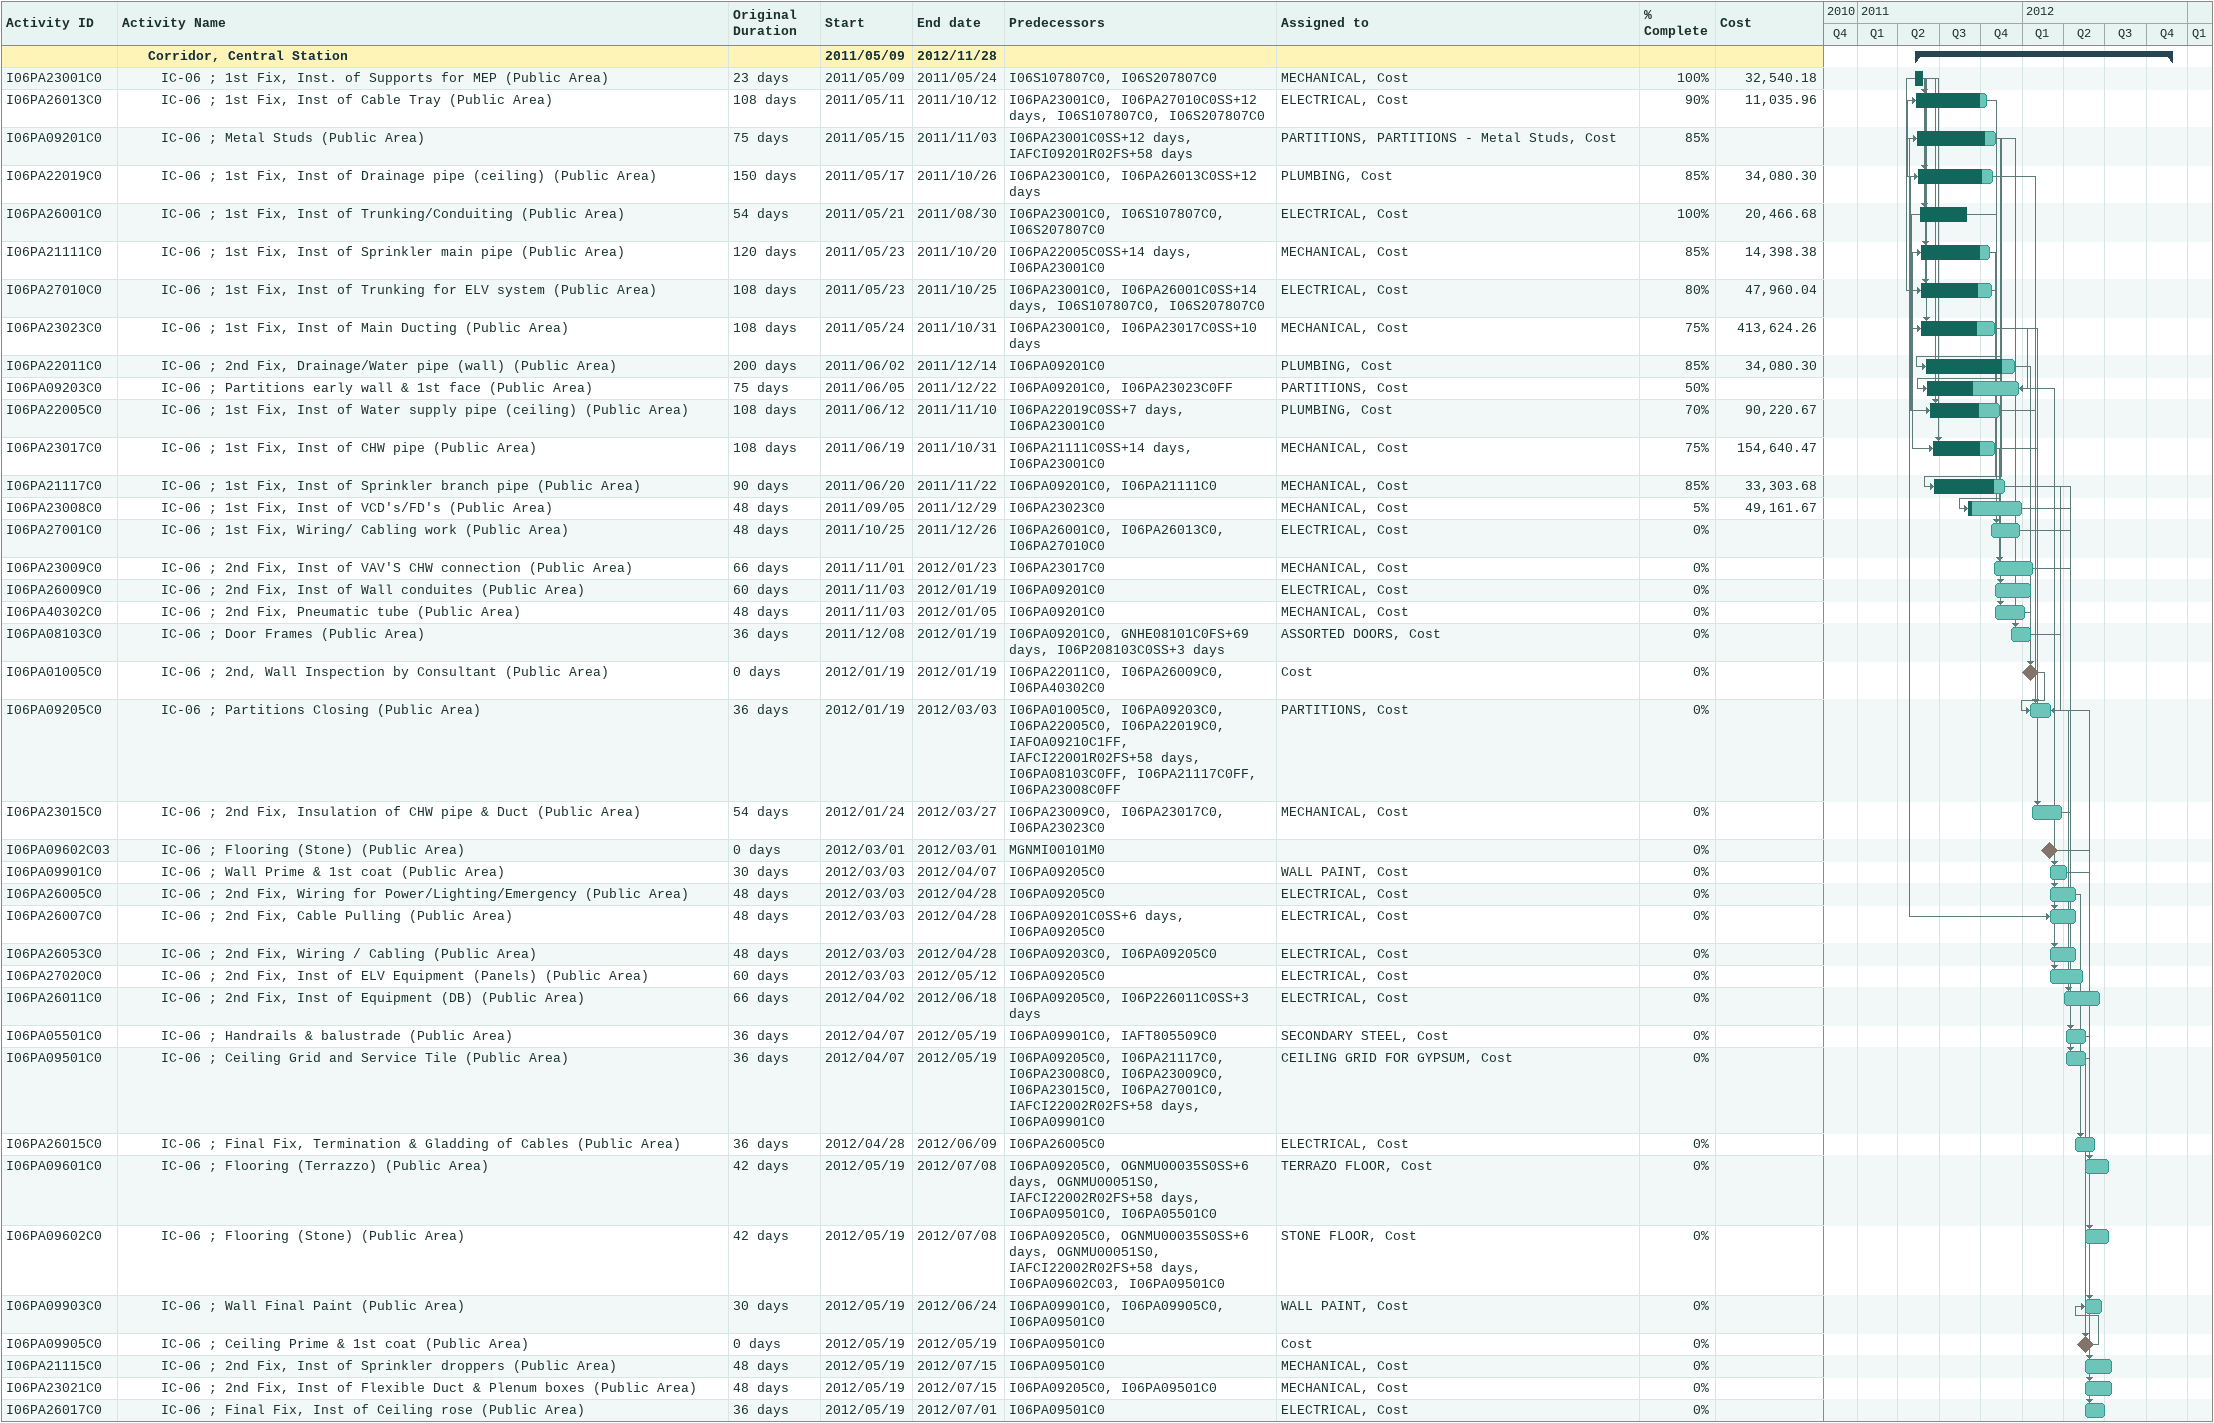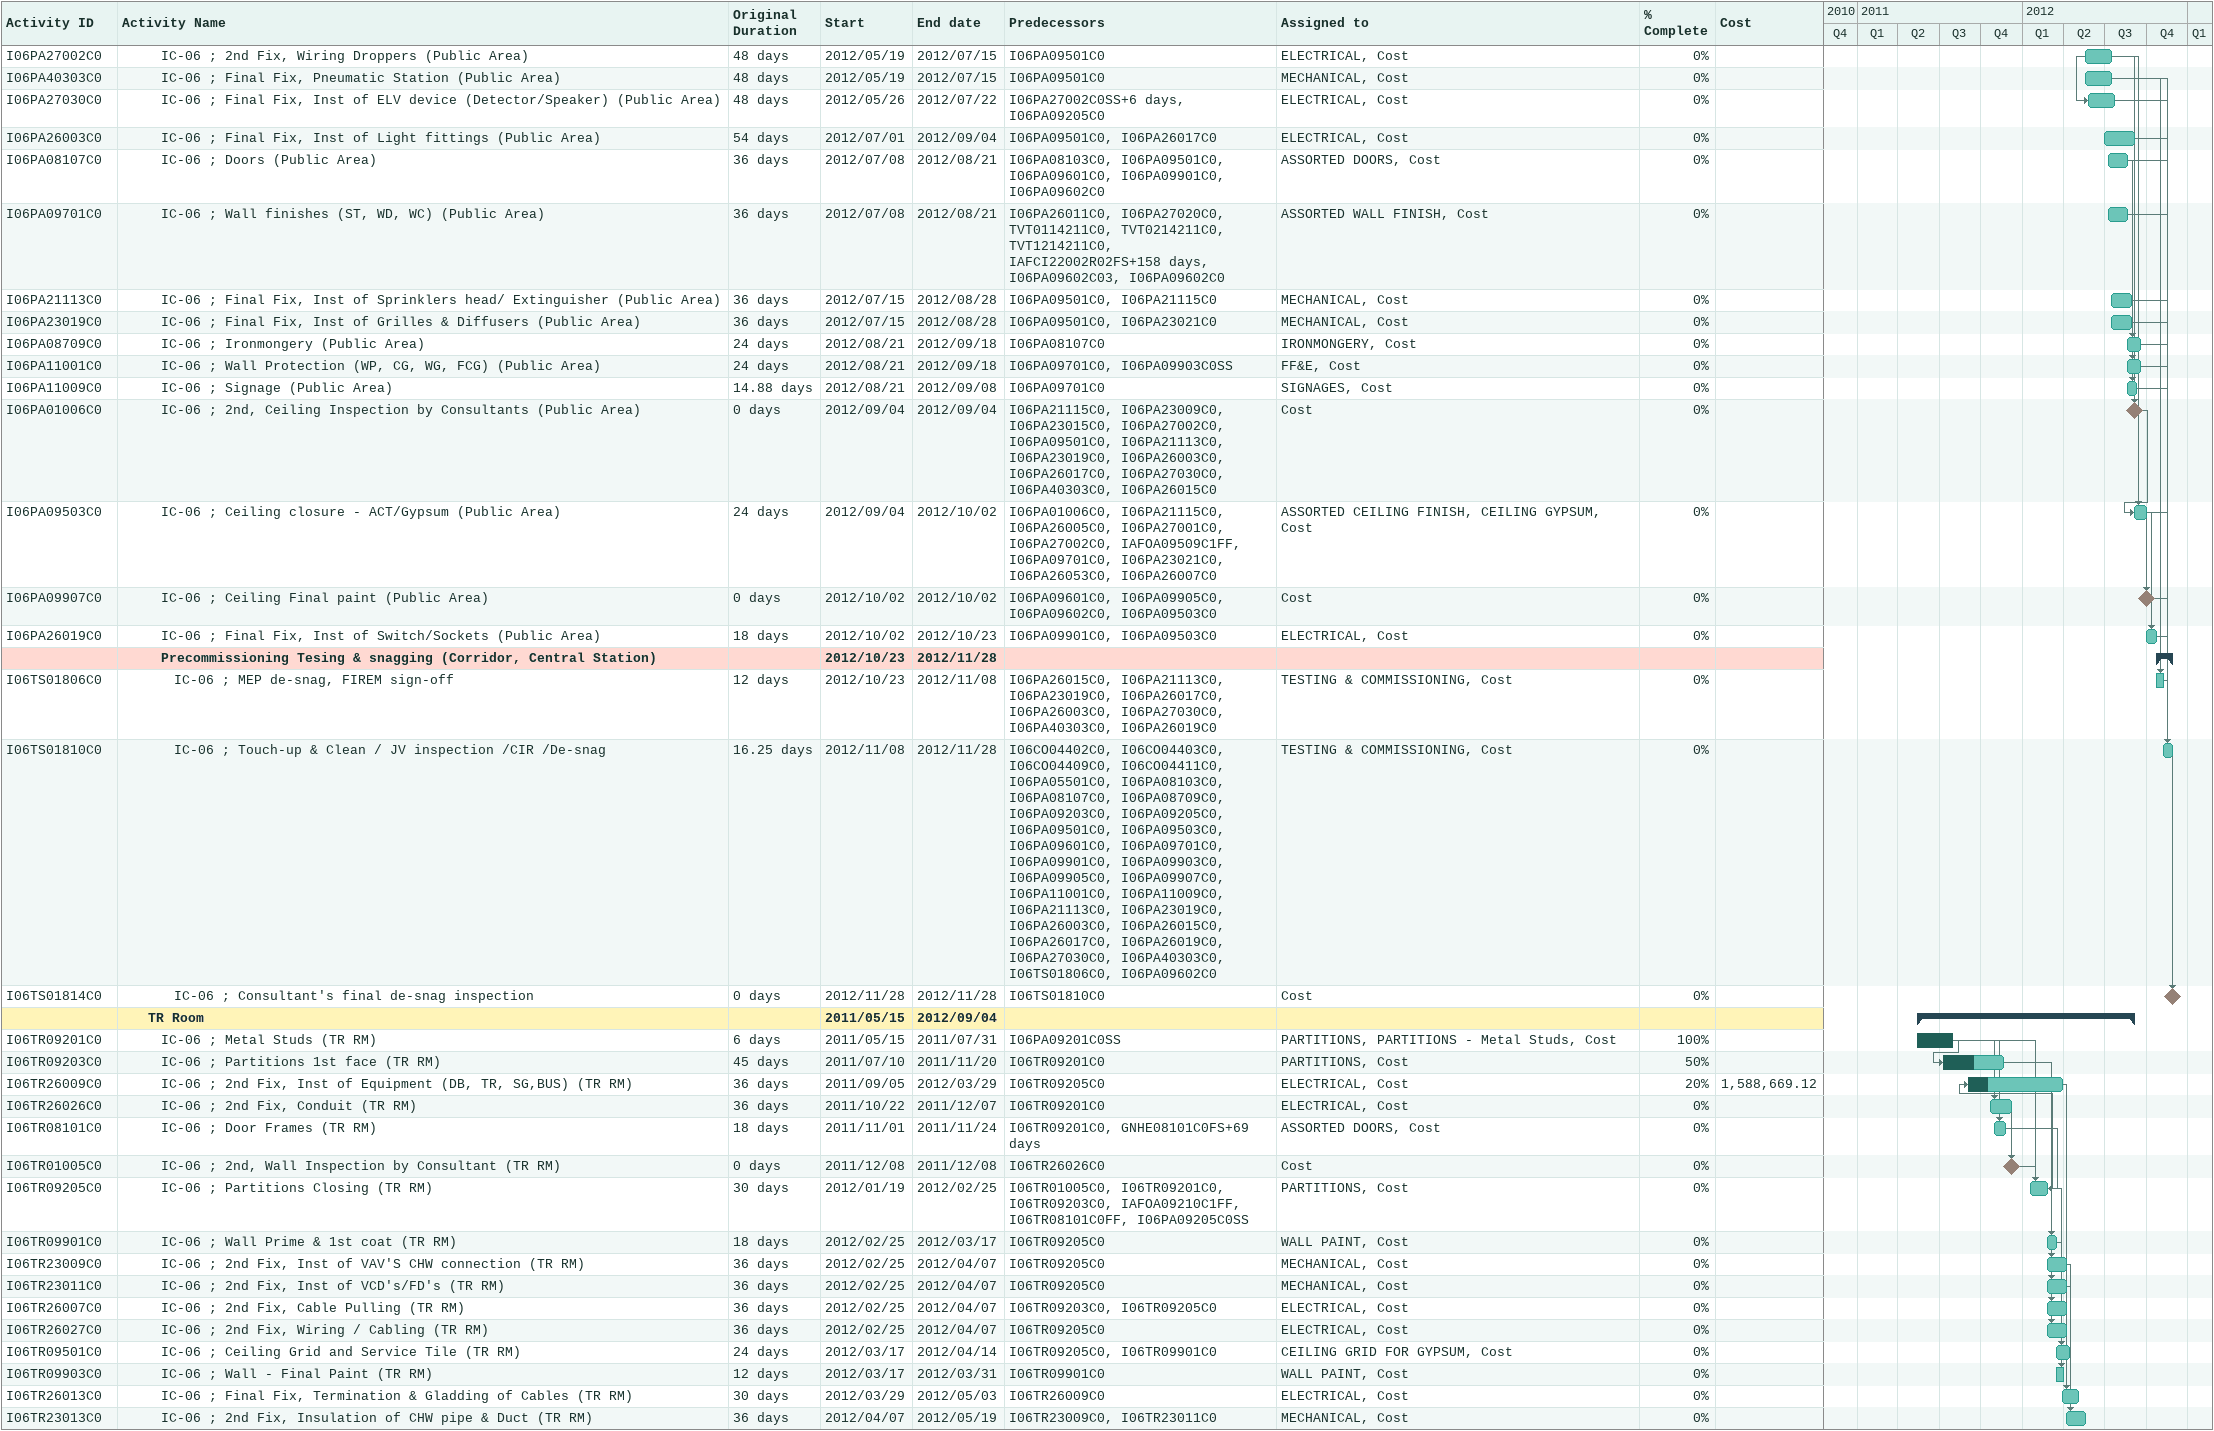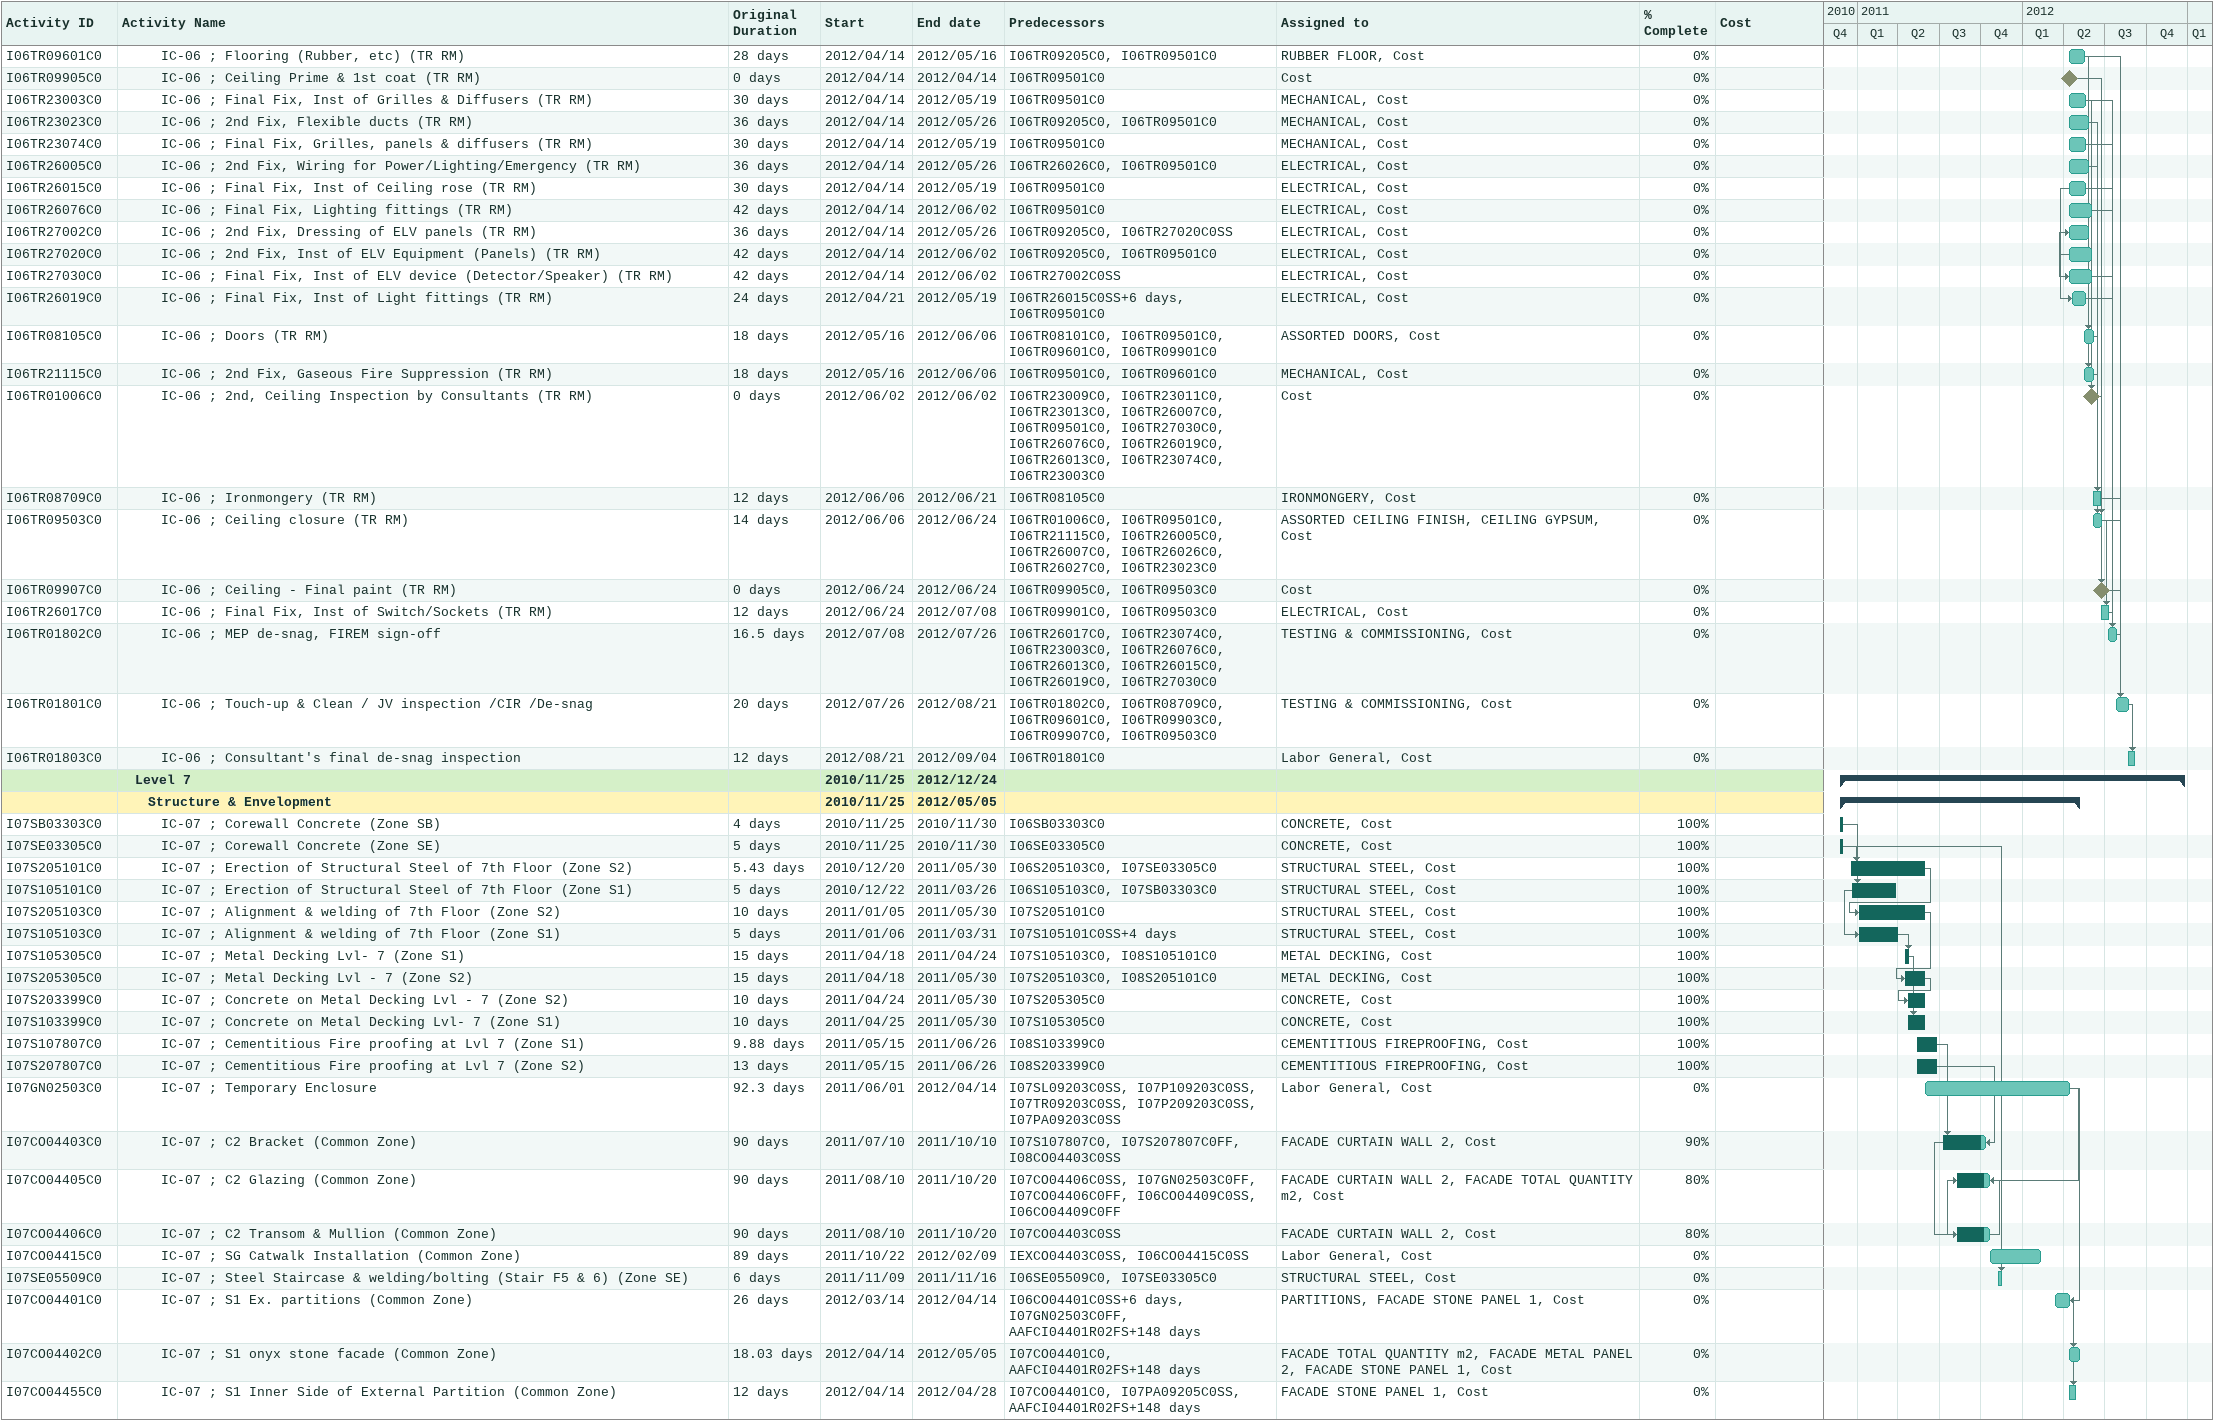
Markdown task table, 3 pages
| ID | Level | Task | Original duration | Start | Finish | Predecessors | Resources | % complete | Cost |
|---|---|---|---|---|---|---|---|---|---|
|  | 3 | **Corridor, Central Station** |  | 2011-05-09 | 2012-11-28 |  |  |  |  |
| I06PA23001C0 | 4 | IC-06 ; 1st Fix, Inst. of Supports for MEP (Public Area) | 23d | 2011-05-09 | 2011-05-24 | I06S107807C0, I06S207807C0 | MECHANICAL, Cost | 100 | 32540.18 |
| I06PA26013C0 | 4 | IC-06 ; 1st Fix, Inst of Cable Tray (Public Area) | 108d | 2011-05-11 | 2011-10-12 | I06PA23001C0, I06PA27010C0SS+12d, I06S107807C0, I06S207807C0 | ELECTRICAL, Cost | 90 | 11035.96 |
| I06PA09201C0 | 4 | IC-06 ; Metal Studs (Public Area) | 75d | 2011-05-15 | 2011-11-03 | I06PA23001C0SS+12d, IAFCI09201R02FS+58d | PARTITIONS, PARTITIONS - Metal Studs, Cost | 85 |  |
| I06PA22019C0 | 4 | IC-06 ; 1st Fix, Inst of Drainage pipe (ceiling) (Public Area) | 150d | 2011-05-17 | 2011-10-26 | I06PA23001C0, I06PA26013C0SS+12d | PLUMBING, Cost | 85 | 34080.30 |
| I06PA26001C0 | 4 | IC-06 ; 1st Fix, Inst of Trunking/Conduiting (Public Area) | 54d | 2011-05-21 | 2011-08-30 | I06PA23001C0, I06S107807C0, I06S207807C0 | ELECTRICAL, Cost | 100 | 20466.68 |
| I06PA21111C0 | 4 | IC-06 ; 1st Fix, Inst of Sprinkler main pipe (Public Area) | 120d | 2011-05-23 | 2011-10-20 | I06PA22005C0SS+14d, I06PA23001C0 | MECHANICAL, Cost | 85 | 14398.38 |
| I06PA27010C0 | 4 | IC-06 ; 1st Fix, Inst of Trunking for ELV system (Public Area) | 108d | 2011-05-23 | 2011-10-25 | I06PA23001C0, I06PA26001C0SS+14d, I06S107807C0, I06S207807C0 | ELECTRICAL, Cost | 80 | 47960.04 |
| I06PA23023C0 | 4 | IC-06 ; 1st Fix, Inst of Main Ducting (Public Area) | 108d | 2011-05-24 | 2011-10-31 | I06PA23001C0, I06PA23017C0SS+10d | MECHANICAL, Cost | 75 | 413624.26 |
| I06PA22011C0 | 4 | IC-06 ; 2nd Fix, Drainage/Water pipe (wall) (Public Area) | 200d | 2011-06-02 | 2011-12-14 | I06PA09201C0 | PLUMBING, Cost | 85 | 34080.30 |
| I06PA09203C0 | 4 | IC-06 ; Partitions early wall & 1st face (Public Area) | 75d | 2011-06-05 | 2011-12-22 | I06PA09201C0, I06PA23023C0FF | PARTITIONS, Cost | 50 |  |
| I06PA22005C0 | 4 | IC-06 ; 1st Fix, Inst of Water supply pipe (ceiling) (Public Area) | 108d | 2011-06-12 | 2011-11-10 | I06PA22019C0SS+7d, I06PA23001C0 | PLUMBING, Cost | 70 | 90220.67 |
| I06PA23017C0 | 4 | IC-06 ; 1st Fix, Inst of CHW pipe (Public Area) | 108d | 2011-06-19 | 2011-10-31 | I06PA21111C0SS+14d, I06PA23001C0 | MECHANICAL, Cost | 75 | 154640.47 |
| I06PA21117C0 | 4 | IC-06 ; 1st Fix, Inst of Sprinkler branch pipe (Public Area) | 90d | 2011-06-20 | 2011-11-22 | I06PA09201C0, I06PA21111C0 | MECHANICAL, Cost | 85 | 33303.68 |
| I06PA23008C0 | 4 | IC-06 ; 1st Fix, Inst of VCD's/FD's (Public Area) | 48d | 2011-09-05 | 2011-12-29 | I06PA23023C0 | MECHANICAL, Cost | 5 | 49161.67 |
| I06PA27001C0 | 4 | IC-06 ; 1st Fix, Wiring/ Cabling work (Public Area) | 48d | 2011-10-25 | 2011-12-26 | I06PA26001C0, I06PA26013C0, I06PA27010C0 | ELECTRICAL, Cost | 0 |  |
| I06PA23009C0 | 4 | IC-06 ; 2nd Fix, Inst of VAV'S CHW connection (Public Area) | 66d | 2011-11-01 | 2012-01-23 | I06PA23017C0 | MECHANICAL, Cost | 0 |  |
| I06PA26009C0 | 4 | IC-06 ; 2nd Fix, Inst of Wall conduites (Public Area) | 60d | 2011-11-03 | 2012-01-19 | I06PA09201C0 | ELECTRICAL, Cost | 0 |  |
| I06PA40302C0 | 4 | IC-06 ; 2nd Fix, Pneumatic tube (Public Area) | 48d | 2011-11-03 | 2012-01-05 | I06PA09201C0 | MECHANICAL, Cost | 0 |  |
| I06PA08103C0 | 4 | IC-06 ; Door Frames (Public Area) | 36d | 2011-12-08 | 2012-01-19 | I06PA09201C0, GNHE08101C0FS+69d, I06P208103C0SS+3d | ASSORTED DOORS, Cost | 0 |  |
| I06PA01005C0 | 4 | IC-06 ; 2nd, Wall Inspection by Consultant (Public Area) | 0d | 2012-01-19 | 2012-01-19 | I06PA22011C0, I06PA26009C0, I06PA40302C0 | Cost | 0 |  |
| I06PA09205C0 | 4 | IC-06 ; Partitions Closing (Public Area) | 36d | 2012-01-19 | 2012-03-03 | I06PA01005C0, I06PA09203C0, I06PA22005C0, I06PA22019C0, IAFOA09210C1FF, IAFCI22001R02FS+58d, I06PA08103C0FF, I06PA21117C0FF, I06PA23008C0FF | PARTITIONS, Cost | 0 |  |
| I06PA23015C0 | 4 | IC-06 ; 2nd Fix, Insulation of CHW pipe & Duct (Public Area) | 54d | 2012-01-24 | 2012-03-27 | I06PA23009C0, I06PA23017C0, I06PA23023C0 | MECHANICAL, Cost | 0 |  |
| I06PA09602C03 | 4 | IC-06 ; Flooring (Stone) (Public Area) | 0d | 2012-03-01 | 2012-03-01 | MGNMI00101M0 |  | 0 |  |
| I06PA09901C0 | 4 | IC-06 ; Wall Prime & 1st coat (Public Area) | 30d | 2012-03-03 | 2012-04-07 | I06PA09205C0 | WALL PAINT, Cost | 0 |  |
| I06PA26005C0 | 4 | IC-06 ; 2nd Fix, Wiring for Power/Lighting/Emergency (Public Area) | 48d | 2012-03-03 | 2012-04-28 | I06PA09205C0 | ELECTRICAL, Cost | 0 |  |
| I06PA26007C0 | 4 | IC-06 ; 2nd Fix, Cable Pulling (Public Area) | 48d | 2012-03-03 | 2012-04-28 | I06PA09201C0SS+6d, I06PA09205C0 | ELECTRICAL, Cost | 0 |  |
| I06PA26053C0 | 4 | IC-06 ; 2nd Fix, Wiring / Cabling (Public Area) | 48d | 2012-03-03 | 2012-04-28 | I06PA09203C0, I06PA09205C0 | ELECTRICAL, Cost | 0 |  |
| I06PA27020C0 | 4 | IC-06 ; 2nd Fix, Inst of ELV Equipment (Panels) (Public Area) | 60d | 2012-03-03 | 2012-05-12 | I06PA09205C0 | ELECTRICAL, Cost | 0 |  |
| I06PA26011C0 | 4 | IC-06 ; 2nd Fix, Inst of Equipment (DB) (Public Area) | 66d | 2012-04-02 | 2012-06-18 | I06PA09205C0, I06P226011C0SS+3d | ELECTRICAL, Cost | 0 |  |
| I06PA05501C0 | 4 | IC-06 ; Handrails & balustrade (Public Area) | 36d | 2012-04-07 | 2012-05-19 | I06PA09901C0, IAFT805509C0 | SECONDARY STEEL, Cost | 0 |  |
| I06PA09501C0 | 4 | IC-06 ; Ceiling Grid and Service Tile (Public Area) | 36d | 2012-04-07 | 2012-05-19 | I06PA09205C0, I06PA21117C0, I06PA23008C0, I06PA23009C0, I06PA23015C0, I06PA27001C0, IAFCI22002R02FS+58d, I06PA09901C0 | CEILING GRID FOR GYPSUM, Cost | 0 |  |
| I06PA26015C0 | 4 | IC-06 ; Final Fix, Termination & Gladding of Cables (Public Area) | 36d | 2012-04-28 | 2012-06-09 | I06PA26005C0 | ELECTRICAL, Cost | 0 |  |
| I06PA09601C0 | 4 | IC-06 ; Flooring (Terrazzo) (Public Area) | 42d | 2012-05-19 | 2012-07-08 | I06PA09205C0, OGNMU00035S0SS+6d, OGNMU00051S0, IAFCI22002R02FS+58d, I06PA09501C0, I06PA05501C0 | TERRAZO FLOOR, Cost | 0 |  |
| I06PA09602C0 | 4 | IC-06 ; Flooring (Stone) (Public Area) | 42d | 2012-05-19 | 2012-07-08 | I06PA09205C0, OGNMU00035S0SS+6d, OGNMU00051S0, IAFCI22002R02FS+58d, I06PA09602C03, I06PA09501C0 | STONE FLOOR, Cost | 0 |  |
| I06PA09903C0 | 4 | IC-06 ; Wall Final Paint (Public Area) | 30d | 2012-05-19 | 2012-06-24 | I06PA09901C0, I06PA09905C0, I06PA09501C0 | WALL PAINT, Cost | 0 |  |
| I06PA09905C0 | 4 | IC-06 ; Ceiling Prime & 1st coat (Public Area) | 0d | 2012-05-19 | 2012-05-19 | I06PA09501C0 | Cost | 0 |  |
| I06PA21115C0 | 4 | IC-06 ; 2nd Fix, Inst of Sprinkler droppers (Public Area) | 48d | 2012-05-19 | 2012-07-15 | I06PA09501C0 | MECHANICAL, Cost | 0 |  |
| I06PA23021C0 | 4 | IC-06 ; 2nd Fix, Inst of Flexible Duct & Plenum boxes (Public Area) | 48d | 2012-05-19 | 2012-07-15 | I06PA09205C0, I06PA09501C0 | MECHANICAL, Cost | 0 |  |
| I06PA26017C0 | 4 | IC-06 ; Final Fix, Inst of Ceiling rose (Public Area) | 36d | 2012-05-19 | 2012-07-01 | I06PA09501C0 | ELECTRICAL, Cost | 0 |  |
| I06PA27002C0 | 4 | IC-06 ; 2nd Fix, Wiring Droppers (Public Area) | 48d | 2012-05-19 | 2012-07-15 | I06PA09501C0 | ELECTRICAL, Cost | 0 |  |
| I06PA40303C0 | 4 | IC-06 ; Final Fix, Pneumatic Station (Public Area) | 48d | 2012-05-19 | 2012-07-15 | I06PA09501C0 | MECHANICAL, Cost | 0 |  |
| I06PA27030C0 | 4 | IC-06 ; Final Fix, Inst of ELV device (Detector/Speaker) (Public Area) | 48d | 2012-05-26 | 2012-07-22 | I06PA27002C0SS+6d, I06PA09205C0 | ELECTRICAL, Cost | 0 |  |
| I06PA26003C0 | 4 | IC-06 ; Final Fix, Inst of Light fittings (Public Area) | 54d | 2012-07-01 | 2012-09-04 | I06PA09501C0, I06PA26017C0 | ELECTRICAL, Cost | 0 |  |
| I06PA08107C0 | 4 | IC-06 ; Doors (Public Area) | 36d | 2012-07-08 | 2012-08-21 | I06PA08103C0, I06PA09501C0, I06PA09601C0, I06PA09901C0, I06PA09602C0 | ASSORTED DOORS, Cost | 0 |  |
| I06PA09701C0 | 4 | IC-06 ; Wall finishes (ST, WD, WC) (Public Area) | 36d | 2012-07-08 | 2012-08-21 | I06PA26011C0, I06PA27020C0, TVT0114211C0, TVT0214211C0, TVT1214211C0, IAFCI22002R02FS+158d, I06PA09602C03, I06PA09602C0 | ASSORTED WALL FINISH, Cost | 0 |  |
| I06PA21113C0 | 4 | IC-06 ; Final Fix, Inst of Sprinklers head/ Extinguisher (Public Area) | 36d | 2012-07-15 | 2012-08-28 | I06PA09501C0, I06PA21115C0 | MECHANICAL, Cost | 0 |  |
| I06PA23019C0 | 4 | IC-06 ; Final Fix, Inst of Grilles & Diffusers (Public Area) | 36d | 2012-07-15 | 2012-08-28 | I06PA09501C0, I06PA23021C0 | MECHANICAL, Cost | 0 |  |
| I06PA08709C0 | 4 | IC-06 ; Ironmongery (Public Area) | 24d | 2012-08-21 | 2012-09-18 | I06PA08107C0 | IRONMONGERY, Cost | 0 |  |
| I06PA11001C0 | 4 | IC-06 ; Wall Protection (WP, CG, WG, FCG) (Public Area) | 24d | 2012-08-21 | 2012-09-18 | I06PA09701C0, I06PA09903C0SS | FF&E, Cost | 0 |  |
| I06PA11009C0 | 4 | IC-06 ; Signage (Public Area) | 14.88d | 2012-08-21 | 2012-09-08 | I06PA09701C0 | SIGNAGES, Cost | 0 |  |
| I06PA01006C0 | 4 | IC-06 ; 2nd, Ceiling Inspection by Consultants (Public Area) | 0d | 2012-09-04 | 2012-09-04 | I06PA21115C0, I06PA23009C0, I06PA23015C0, I06PA27002C0, I06PA09501C0, I06PA21113C0, I06PA23019C0, I06PA26003C0, I06PA26017C0, I06PA27030C0, I06PA40303C0, I06PA26015C0 | Cost | 0 |  |
| I06PA09503C0 | 4 | IC-06 ; Ceiling closure - ACT/Gypsum (Public Area) | 24d | 2012-09-04 | 2012-10-02 | I06PA01006C0, I06PA21115C0, I06PA26005C0, I06PA27001C0, I06PA27002C0, IAFOA09509C1FF, I06PA09701C0, I06PA23021C0, I06PA26053C0, I06PA26007C0 | ASSORTED CEILING FINISH, CEILING GYPSUM, Cost | 0 |  |
| I06PA09907C0 | 4 | IC-06 ; Ceiling Final paint (Public Area) | 0d | 2012-10-02 | 2012-10-02 | I06PA09601C0, I06PA09905C0, I06PA09602C0, I06PA09503C0 | Cost | 0 |  |
| I06PA26019C0 | 4 | IC-06 ; Final Fix, Inst of Switch/Sockets (Public Area) | 18d | 2012-10-02 | 2012-10-23 | I06PA09901C0, I06PA09503C0 | ELECTRICAL, Cost | 0 |  |
|  | 4 | **Precommissioning Tesing & snagging (Corridor, Central Station)** |  | 2012-10-23 | 2012-11-28 |  |  |  |  |
| I06TS01806C0 | 5 | IC-06 ; MEP de-snag, FIREM sign-off | 12d | 2012-10-23 | 2012-11-08 | I06PA26015C0, I06PA21113C0, I06PA23019C0, I06PA26017C0, I06PA26003C0, I06PA27030C0, I06PA40303C0, I06PA26019C0 | TESTING & COMMISSIONING, Cost | 0 |  |
| I06TS01810C0 | 5 | IC-06 ; Touch-up & Clean / JV inspection /CIR /De-snag | 16.25d | 2012-11-08 | 2012-11-28 | I06CO04402C0, I06CO04403C0, I06CO04409C0, I06CO04411C0, I06PA05501C0, I06PA08103C0, I06PA08107C0, I06PA08709C0, I06PA09203C0, I06PA09205C0, I06PA09501C0, I06PA09503C0, I06PA09601C0, I06PA09701C0, I06PA09901C0, I06PA09903C0, I06PA09905C0, I06PA09907C0, I06PA11001C0, I06PA11009C0, I06PA21113C0, I06PA23019C0, I06PA26003C0, I06PA26015C0, I06PA26017C0, I06PA26019C0, I06PA27030C0, I06PA40303C0, I06TS01806C0, I06PA09602C0 | TESTING & COMMISSIONING, Cost | 0 |  |
| I06TS01814C0 | 5 | IC-06 ; Consultant's final de-snag inspection | 0d | 2012-11-28 | 2012-11-28 | I06TS01810C0 | Cost | 0 |  |
|  | 3 | **TR Room** |  | 2011-05-15 | 2012-09-04 |  |  |  |  |
| I06TR09201C0 | 4 | IC-06 ; Metal Studs (TR RM) | 6d | 2011-05-15 | 2011-07-31 | I06PA09201C0SS | PARTITIONS, PARTITIONS - Metal Studs, Cost | 100 |  |
| I06TR09203C0 | 4 | IC-06 ; Partitions 1st face (TR RM) | 45d | 2011-07-10 | 2011-11-20 | I06TR09201C0 | PARTITIONS, Cost | 50 |  |
| I06TR26009C0 | 4 | IC-06 ; 2nd Fix, Inst of Equipment (DB, TR, SG,BUS) (TR RM) | 36d | 2011-09-05 | 2012-03-29 | I06TR09205C0 | ELECTRICAL, Cost | 20 | 1588669.12 |
| I06TR26026C0 | 4 | IC-06 ; 2nd Fix, Conduit (TR RM) | 36d | 2011-10-22 | 2011-12-07 | I06TR09201C0 | ELECTRICAL, Cost | 0 |  |
| I06TR08101C0 | 4 | IC-06 ; Door Frames (TR RM) | 18d | 2011-11-01 | 2011-11-24 | I06TR09201C0, GNHE08101C0FS+69d | ASSORTED DOORS, Cost | 0 |  |
| I06TR01005C0 | 4 | IC-06 ; 2nd, Wall Inspection by Consultant (TR RM) | 0d | 2011-12-08 | 2011-12-08 | I06TR26026C0 | Cost | 0 |  |
| I06TR09205C0 | 4 | IC-06 ; Partitions Closing (TR RM) | 30d | 2012-01-19 | 2012-02-25 | I06TR01005C0, I06TR09201C0, I06TR09203C0, IAFOA09210C1FF, I06TR08101C0FF, I06PA09205C0SS | PARTITIONS, Cost | 0 |  |
| I06TR09901C0 | 4 | IC-06 ; Wall Prime & 1st coat (TR RM) | 18d | 2012-02-25 | 2012-03-17 | I06TR09205C0 | WALL PAINT, Cost | 0 |  |
| I06TR23009C0 | 4 | IC-06 ; 2nd Fix, Inst of VAV'S CHW connection (TR RM) | 36d | 2012-02-25 | 2012-04-07 | I06TR09205C0 | MECHANICAL, Cost | 0 |  |
| I06TR23011C0 | 4 | IC-06 ; 2nd Fix, Inst of VCD's/FD's (TR RM) | 36d | 2012-02-25 | 2012-04-07 | I06TR09205C0 | MECHANICAL, Cost | 0 |  |
| I06TR26007C0 | 4 | IC-06 ; 2nd Fix, Cable Pulling (TR RM) | 36d | 2012-02-25 | 2012-04-07 | I06TR09203C0, I06TR09205C0 | ELECTRICAL, Cost | 0 |  |
| I06TR26027C0 | 4 | IC-06 ; 2nd Fix, Wiring / Cabling (TR RM) | 36d | 2012-02-25 | 2012-04-07 | I06TR09205C0 | ELECTRICAL, Cost | 0 |  |
| I06TR09501C0 | 4 | IC-06 ; Ceiling Grid and Service Tile (TR RM) | 24d | 2012-03-17 | 2012-04-14 | I06TR09205C0, I06TR09901C0 | CEILING GRID FOR GYPSUM, Cost | 0 |  |
| I06TR09903C0 | 4 | IC-06 ; Wall - Final Paint (TR RM) | 12d | 2012-03-17 | 2012-03-31 | I06TR09901C0 | WALL PAINT, Cost | 0 |  |
| I06TR26013C0 | 4 | IC-06 ; Final Fix, Termination & Gladding of Cables (TR RM) | 30d | 2012-03-29 | 2012-05-03 | I06TR26009C0 | ELECTRICAL, Cost | 0 |  |
| I06TR23013C0 | 4 | IC-06 ; 2nd Fix, Insulation of CHW pipe & Duct (TR RM) | 36d | 2012-04-07 | 2012-05-19 | I06TR23009C0, I06TR23011C0 | MECHANICAL, Cost | 0 |  |
| I06TR09601C0 | 4 | IC-06 ; Flooring (Rubber, etc) (TR RM) | 28d | 2012-04-14 | 2012-05-16 | I06TR09205C0, I06TR09501C0 | RUBBER FLOOR, Cost | 0 |  |
| I06TR09905C0 | 4 | IC-06 ; Ceiling Prime & 1st coat (TR RM) | 0d | 2012-04-14 | 2012-04-14 | I06TR09501C0 | Cost | 0 |  |
| I06TR23003C0 | 4 | IC-06 ; Final Fix, Inst of Grilles & Diffusers (TR RM) | 30d | 2012-04-14 | 2012-05-19 | I06TR09501C0 | MECHANICAL, Cost | 0 |  |
| I06TR23023C0 | 4 | IC-06 ; 2nd Fix, Flexible ducts (TR RM) | 36d | 2012-04-14 | 2012-05-26 | I06TR09205C0, I06TR09501C0 | MECHANICAL, Cost | 0 |  |
| I06TR23074C0 | 4 | IC-06 ; Final Fix, Grilles, panels & diffusers (TR RM) | 30d | 2012-04-14 | 2012-05-19 | I06TR09501C0 | MECHANICAL, Cost | 0 |  |
| I06TR26005C0 | 4 | IC-06 ; 2nd Fix, Wiring for Power/Lighting/Emergency (TR RM) | 36d | 2012-04-14 | 2012-05-26 | I06TR26026C0, I06TR09501C0 | ELECTRICAL, Cost | 0 |  |
| I06TR26015C0 | 4 | IC-06 ; Final Fix, Inst of Ceiling rose (TR RM) | 30d | 2012-04-14 | 2012-05-19 | I06TR09501C0 | ELECTRICAL, Cost | 0 |  |
| I06TR26076C0 | 4 | IC-06 ; Final Fix, Lighting fittings (TR RM) | 42d | 2012-04-14 | 2012-06-02 | I06TR09501C0 | ELECTRICAL, Cost | 0 |  |
| I06TR27002C0 | 4 | IC-06 ; 2nd Fix, Dressing of ELV panels (TR RM) | 36d | 2012-04-14 | 2012-05-26 | I06TR09205C0, I06TR27020C0SS | ELECTRICAL, Cost | 0 |  |
| I06TR27020C0 | 4 | IC-06 ; 2nd Fix, Inst of ELV Equipment (Panels) (TR RM) | 42d | 2012-04-14 | 2012-06-02 | I06TR09205C0, I06TR09501C0 | ELECTRICAL, Cost | 0 |  |
| I06TR27030C0 | 4 | IC-06 ; Final Fix, Inst of ELV device (Detector/Speaker) (TR RM) | 42d | 2012-04-14 | 2012-06-02 | I06TR27002C0SS | ELECTRICAL, Cost | 0 |  |
| I06TR26019C0 | 4 | IC-06 ; Final Fix, Inst of Light fittings (TR RM) | 24d | 2012-04-21 | 2012-05-19 | I06TR26015C0SS+6d, I06TR09501C0 | ELECTRICAL, Cost | 0 |  |
| I06TR08105C0 | 4 | IC-06 ; Doors (TR RM) | 18d | 2012-05-16 | 2012-06-06 | I06TR08101C0, I06TR09501C0, I06TR09601C0, I06TR09901C0 | ASSORTED DOORS, Cost | 0 |  |
| I06TR21115C0 | 4 | IC-06 ; 2nd Fix, Gaseous Fire Suppression (TR RM) | 18d | 2012-05-16 | 2012-06-06 | I06TR09501C0, I06TR09601C0 | MECHANICAL, Cost | 0 |  |
| I06TR01006C0 | 4 | IC-06 ; 2nd, Ceiling Inspection by Consultants (TR RM) | 0d | 2012-06-02 | 2012-06-02 | I06TR23009C0, I06TR23011C0, I06TR23013C0, I06TR26007C0, I06TR09501C0, I06TR27030C0, I06TR26076C0, I06TR26019C0, I06TR26013C0, I06TR23074C0, I06TR23003C0 | Cost | 0 |  |
| I06TR08709C0 | 4 | IC-06 ; Ironmongery (TR RM) | 12d | 2012-06-06 | 2012-06-21 | I06TR08105C0 | IRONMONGERY, Cost | 0 |  |
| I06TR09503C0 | 4 | IC-06 ; Ceiling closure (TR RM) | 14d | 2012-06-06 | 2012-06-24 | I06TR01006C0, I06TR09501C0, I06TR21115C0, I06TR26005C0, I06TR26007C0, I06TR26026C0, I06TR26027C0, I06TR23023C0 | ASSORTED CEILING FINISH, CEILING GYPSUM, Cost | 0 |  |
| I06TR09907C0 | 4 | IC-06 ; Ceiling - Final paint (TR RM) | 0d | 2012-06-24 | 2012-06-24 | I06TR09905C0, I06TR09503C0 | Cost | 0 |  |
| I06TR26017C0 | 4 | IC-06 ; Final Fix, Inst of Switch/Sockets (TR RM) | 12d | 2012-06-24 | 2012-07-08 | I06TR09901C0, I06TR09503C0 | ELECTRICAL, Cost | 0 |  |
| I06TR01802C0 | 4 | IC-06 ; MEP de-snag, FIREM sign-off | 16.5d | 2012-07-08 | 2012-07-26 | I06TR26017C0, I06TR23074C0, I06TR23003C0, I06TR26076C0, I06TR26013C0, I06TR26015C0, I06TR26019C0, I06TR27030C0 | TESTING & COMMISSIONING, Cost | 0 |  |
| I06TR01801C0 | 4 | IC-06 ; Touch-up & Clean / JV inspection /CIR /De-snag | 20d | 2012-07-26 | 2012-08-21 | I06TR01802C0, I06TR08709C0, I06TR09601C0, I06TR09903C0, I06TR09907C0, I06TR09503C0 | TESTING & COMMISSIONING, Cost | 0 |  |
| I06TR01803C0 | 4 | IC-06 ; Consultant's final de-snag inspection | 12d | 2012-08-21 | 2012-09-04 | I06TR01801C0 | Labor General, Cost | 0 |  |
|  | 2 | **Level 7** |  | 2010-11-25 | 2012-12-24 |  |  |  |  |
|  | 3 | **Structure & Envelopment** |  | 2010-11-25 | 2012-05-05 |  |  |  |  |
| I07SB03303C0 | 4 | IC-07 ; Corewall Concrete (Zone SB) | 4d | 2010-11-25 | 2010-11-30 | I06SB03303C0 | CONCRETE, Cost | 100 |  |
| I07SE03305C0 | 4 | IC-07 ; Corewall Concrete (Zone SE) | 5d | 2010-11-25 | 2010-11-30 | I06SE03305C0 | CONCRETE, Cost | 100 |  |
| I07S205101C0 | 4 | IC-07 ; Erection of Structural Steel of 7th Floor (Zone S2) | 5.43d | 2010-12-20 | 2011-05-30 | I06S205103C0, I07SE03305C0 | STRUCTURAL STEEL, Cost | 100 |  |
| I07S105101C0 | 4 | IC-07 ; Erection of Structural Steel of 7th Floor (Zone S1) | 5d | 2010-12-22 | 2011-03-26 | I06S105103C0, I07SB03303C0 | STRUCTURAL STEEL, Cost | 100 |  |
| I07S205103C0 | 4 | IC-07 ; Alignment & welding of 7th Floor (Zone S2) | 10d | 2011-01-05 | 2011-05-30 | I07S205101C0 | STRUCTURAL STEEL, Cost | 100 |  |
| I07S105103C0 | 4 | IC-07 ; Alignment & welding of 7th Floor (Zone S1) | 5d | 2011-01-06 | 2011-03-31 | I07S105101C0SS+4d | STRUCTURAL STEEL, Cost | 100 |  |
| I07S105305C0 | 4 | IC-07 ; Metal Decking Lvl- 7 (Zone S1) | 15d | 2011-04-18 | 2011-04-24 | I07S105103C0, I08S105101C0 | METAL DECKING, Cost | 100 |  |
| I07S205305C0 | 4 | IC-07 ; Metal Decking Lvl - 7 (Zone S2) | 15d | 2011-04-18 | 2011-05-30 | I07S205103C0, I08S205101C0 | METAL DECKING, Cost | 100 |  |
| I07S203399C0 | 4 | IC-07 ; Concrete on Metal Decking Lvl - 7 (Zone S2) | 10d | 2011-04-24 | 2011-05-30 | I07S205305C0 | CONCRETE, Cost | 100 |  |
| I07S103399C0 | 4 | IC-07 ; Concrete on Metal Decking Lvl- 7 (Zone S1) | 10d | 2011-04-25 | 2011-05-30 | I07S105305C0 | CONCRETE, Cost | 100 |  |
| I07S107807C0 | 4 | IC-07 ; Cementitious Fire proofing at Lvl 7 (Zone S1) | 9.88d | 2011-05-15 | 2011-06-26 | I08S103399C0 | CEMENTITIOUS FIREPROOFING, Cost | 100 |  |
| I07S207807C0 | 4 | IC-07 ; Cementitious Fire proofing at Lvl 7 (Zone S2) | 13d | 2011-05-15 | 2011-06-26 | I08S203399C0 | CEMENTITIOUS FIREPROOFING, Cost | 100 |  |
| I07GN02503C0 | 4 | IC-07 ; Temporary Enclosure | 92.3d | 2011-06-01 | 2012-04-14 | I07SL09203C0SS, I07P109203C0SS, I07TR09203C0SS, I07P209203C0SS, I07PA09203C0SS | Labor General, Cost | 0 |  |
| I07CO04403C0 | 4 | IC-07 ; C2 Bracket (Common Zone) | 90d | 2011-07-10 | 2011-10-10 | I07S107807C0, I07S207807C0FF, I08CO04403C0SS | FACADE CURTAIN WALL 2, Cost | 90 |  |
| I07CO04405C0 | 4 | IC-07 ; C2 Glazing (Common Zone) | 90d | 2011-08-10 | 2011-10-20 | I07CO04406C0SS, I07GN02503C0FF, I07CO04406C0FF, I06CO04409C0SS, I06CO04409C0FF | FACADE CURTAIN WALL 2, FACADE TOTAL QUANTITY m2, Cost | 80 |  |
| I07CO04406C0 | 4 | IC-07 ; C2 Transom & Mullion (Common Zone) | 90d | 2011-08-10 | 2011-10-20 | I07CO04403C0SS | FACADE CURTAIN WALL 2, Cost | 80 |  |
| I07CO04415C0 | 4 | IC-07 ; SG Catwalk Installation (Common Zone) | 89d | 2011-10-22 | 2012-02-09 | IEXCO04403C0SS, I06CO04415C0SS | Labor General, Cost | 0 |  |
| I07SE05509C0 | 4 | IC-07 ; Steel Staircase & welding/bolting (Stair F5 & 6) (Zone SE) | 6d | 2011-11-09 | 2011-11-16 | I06SE05509C0, I07SE03305C0 | STRUCTURAL STEEL, Cost | 0 |  |
| I07CO04401C0 | 4 | IC-07 ; S1 Ex. partitions (Common Zone) | 26d | 2012-03-14 | 2012-04-14 | I06CO04401C0SS+6d, I07GN02503C0FF, AAFCI04401R02FS+148d | PARTITIONS, FACADE STONE PANEL 1, Cost | 0 |  |
| I07CO04402C0 | 4 | IC-07 ; S1 onyx stone facade (Common Zone) | 18.03d | 2012-04-14 | 2012-05-05 | I07CO04401C0, AAFCI04401R02FS+148d | FACADE TOTAL QUANTITY m2, FACADE METAL PANEL 2, FACADE STONE PANEL 1, Cost | 0 |  |
| I07CO04455C0 | 4 | IC-07 ; S1 Inner Side of External Partition (Common Zone) | 12d | 2012-04-14 | 2012-04-28 | I07CO04401C0, I07PA09205C0SS, AAFCI04401R02FS+148d | FACADE STONE PANEL 1, Cost | 0 |  |
